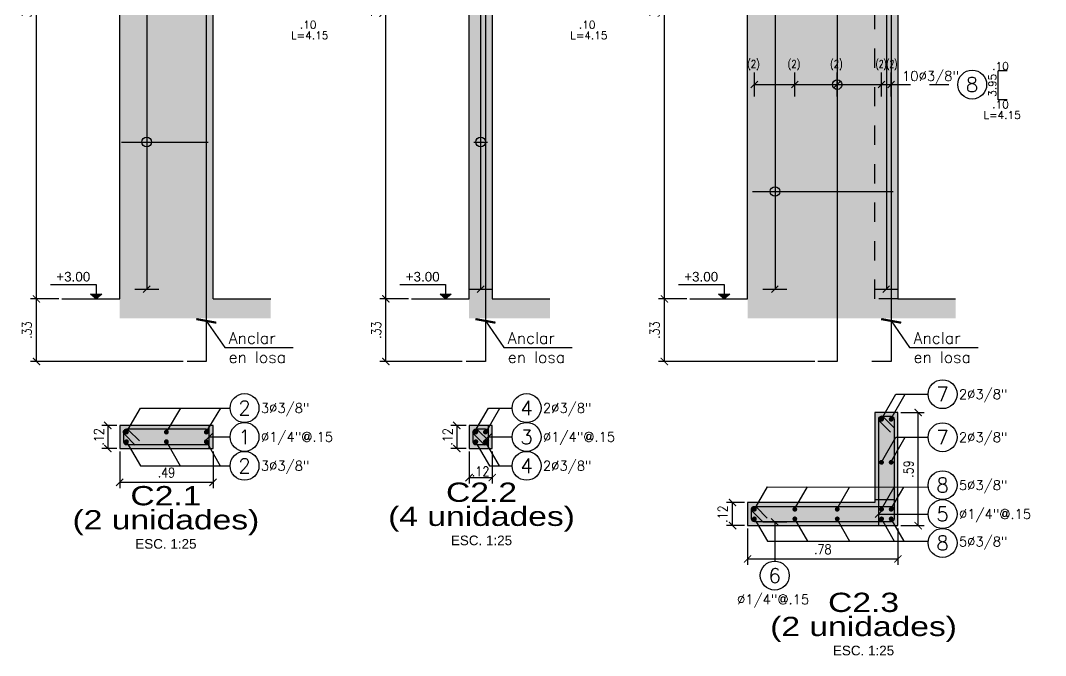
# Model space of a CAD drawing. Header units: millimetres. Extents: x -4.1 to 30.8, y -2.4 to 8.4.
# Drawn here: x 19.75 to 25.07, y 1.2 to 4.5 of the extents above; entities that cross this region are included whole.
import ezdxf
from ezdxf.enums import TextEntityAlignment as Align

# ---------------------------------------------------------------- set-up
doc = ezdxf.new("R2010")
doc.units = ezdxf.units.MM
doc.header["$LTSCALE"] = 0.05
doc.linetypes.add('DOT2', pattern=[3.175, 0, -3.175])
doc.linetypes.add('HIDDEN2', pattern=[4.762499999999999, 3.175, -1.5875])
for name, color, linetype in [('ACHURADO', 1, 'Continuous'), ('ACOTADO', 2, 'Continuous'), ('CANT_INVIS', 2, 'HIDDEN2'), ('CONT_CORTE', 4, 'Continuous'), ('TEXTO_REFUERZO', 3, 'Continuous'), ('TITULOS', 1, 'Continuous'), ('TXT_IND', 2, 'Continuous')]:
    doc.layers.add(name, color=color, linetype=linetype)
doc.styles.add('ACOTAMIENTOS', font='romans.shx', dxfattribs={"width": 0.85})
doc.styles.add('ARIAL', font='arial.ttf')
doc.styles.get("Standard").update_dxf_attribs({"font": 'romans.shx'})
doc.dimstyles.new('ACOTA_25', dxfattribs={"dimscale": 0.025, "dimtxt": 2, "dimasz": 1.5, "dimexe": 1.25, "dimexo": 0.625, "dimgap": 1, "dimtad": 1, "dimzin": 4, "dimdsep": 46, "dimtxsty": 'ACOTAMIENTOS', "dimblk1": 'ARCHTICK', "dimblk2": 'ARCHTICK', "dimsah": 1, "dimcen": 1.5, "dimclrd": 1, "dimclre": 1, "dimclrt": 256, "dimadec": 0, "dimazin": 0, "dimtfac": 1, "dimtofl": 0, "dimtmove": 2, "dimatfit": 3, "dimldrblk": 'ARCHTICK', "dimfxl": 0, "dimtolj": 1, "dimtzin": 0, "dimarcsym": 0})

# ---------------------------------------------------------------- blocks, each defined once
blk = doc.blocks.new('_ARCHTICK')
at = {"color": 0, "linetype": 'ByBlock', "const_width": 0.15}
blk.add_lwpolyline([(-0.5, -0.5), (0.5, 0.5)], dxfattribs=at)
blk = doc.blocks.new('*D18')
at = {"layer": 'ACOTADO', "color": 1, "lineweight": -2}
for p, q in [((22.06306443988548, 2.393130807237251), (21.98346341678612, 2.393130807237251)), ((22.01471341678612, 2.393130807237251), (22.01471341678612, 2.273130807237251)), ((22.06306443988548, 2.273130807237251), (21.98346341678612, 2.273130807237251))]:
    blk.add_line(p, q, dxfattribs=at)
at = {"layer": 'DEFPOINTS', "color": 0}
for p in [(22.07868943988548, 2.393130807237251), (22.01471341678612, 2.273130807237251), (22.07868943988548, 2.273130807237251)]:
    blk.add_point(p, dxfattribs=at)
at = {"layer": 'ACOTADO', "color": 1, "lineweight": -2, "xscale": 0.03750000000000001, "yscale": 0.03750000000000001, "zscale": 0.03750000000000001}
for p, rotation in [((22.01471341678612, 2.393130807237251), 90), ((22.01471341678612, 2.273130807237251), 270)]:
    blk.add_blockref('_ARCHTICK', p, dxfattribs=dict(at, rotation=rotation))
at = {"layer": 'ACOTADO', "insert": (21.96678133112557, 2.333130807237244), "char_height": 0.05, "attachment_point": 5, "rotation": 90, "style": 'ACOTAMIENTOS'}
blk.add_mtext('\\A1;.12', dxfattribs=at)
blk = doc.blocks.new('*D19')
at = {"layer": 'ACOTADO', "color": 1, "lineweight": -2}
for p, q in [((22.07868943988547, 2.25750580723725), (22.07868943988547, 2.090592473696759)), ((22.19868943988547, 2.25750580723725), (22.19868943988547, 2.090592473696759)), ((22.07868943988547, 2.121842473696759), (22.19868943988547, 2.121842473696759))]:
    blk.add_line(p, q, dxfattribs=at)
at = {"layer": 'DEFPOINTS', "color": 0}
for p in [(22.07868943988547, 2.27313080723725), (22.19868943988547, 2.27313080723725), (22.19868943988547, 2.121842473696759)]:
    blk.add_point(p, dxfattribs=at)
at = {"layer": 'ACOTADO', "color": 1, "lineweight": -2, "xscale": 0.03750000000000001, "yscale": 0.03750000000000001, "zscale": 0.03750000000000001, "rotation": 180}
blk.add_blockref('_ARCHTICK', (22.07868943988547, 2.121842473696759), dxfattribs=at)
at = {"layer": 'ACOTADO', "color": 1, "lineweight": -2, "xscale": 0.03750000000000001, "yscale": 0.03750000000000001, "zscale": 0.03750000000000001}
blk.add_blockref('_ARCHTICK', (22.19868943988547, 2.121842473696759), dxfattribs=at)
at = {"layer": 'ACOTADO', "insert": (22.13868943988547, 2.154264510753741), "char_height": 0.05, "attachment_point": 5, "style": 'ACOTAMIENTOS'}
blk.add_mtext('\\A1;.12', dxfattribs=at)
blk = doc.blocks.new('COTA25')
at = {"layer": 'TEXTO_REFUERZO', "color": 1}
blk.add_line((0, -0.06249999999999645), (0, 0.06250000000000355), dxfattribs=at)
at = {"layer": 'TEXTO_REFUERZO'}
blk.add_line((-0.01767766952966099, -0.01767766952966099), (0.01767766952966809, 0.01767766952966632), dxfattribs=at)
blk = doc.blocks.new('*D20')
at = {"layer": 'ACOTADO', "color": 1, "lineweight": -2}
for p, q in [((21.76306443988548, 6.099703507294925), (21.61471656270145, 6.099703507294925)), ((21.64596656270145, 3.049703507294923), (21.64596656270145, 6.099703507294925)), ((21.76306443988547, 3.049703507294923), (21.61471656270145, 3.049703507294923))]:
    blk.add_line(p, q, dxfattribs=at)
at = {"layer": 'DEFPOINTS', "color": 0}
for p in [(21.64596656270145, 6.099703507294925), (21.77868943988548, 6.099703507294925), (21.77868943988547, 3.049703507294923)]:
    blk.add_point(p, dxfattribs=at)
at = {"layer": 'ACOTADO', "color": 1, "lineweight": -2, "xscale": 0.03750000000000001, "yscale": 0.03750000000000001, "zscale": 0.03750000000000001}
for p, rotation in [((21.64596656270145, 6.099703507294925), 90), ((21.64596656270145, 3.049703507294923), 270)]:
    blk.add_blockref('_ARCHTICK', p, dxfattribs=dict(at, rotation=rotation))
at = {"layer": 'ACOTADO', "insert": (21.59596656270144, 4.574703507294918), "char_height": 0.05, "attachment_point": 5, "rotation": 90, "style": 'ACOTAMIENTOS'}
blk.add_mtext('\\A1;3.05', dxfattribs=at)
blk = doc.blocks.new('*D22')
at = {"layer": 'ACOTADO', "color": 1, "lineweight": -2}
for p, q in [((21.76306443988547, 3.049703507294923), (21.61471656270143, 3.049703507294923)), ((21.64596656270143, 2.724703507294922), (21.64596656270143, 3.049703507294923)), ((22.04306443988548, 2.724703507294922), (21.61471656270143, 2.724703507294922))]:
    blk.add_line(p, q, dxfattribs=at)
at = {"layer": 'DEFPOINTS', "color": 0}
for p in [(21.64596656270143, 3.049703507294923), (21.77868943988547, 3.049703507294923), (22.05868943988548, 2.724703507294922)]:
    blk.add_point(p, dxfattribs=at)
at = {"layer": 'ACOTADO', "color": 1, "lineweight": -2, "xscale": 0.03750000000000001, "yscale": 0.03750000000000001, "zscale": 0.03750000000000001}
for p, rotation in [((21.64596656270143, 3.049703507294923), 90), ((21.64596656270143, 2.724703507294922), 270)]:
    blk.add_blockref('_ARCHTICK', p, dxfattribs=dict(at, rotation=rotation))
at = {"layer": 'ACOTADO', "insert": (21.59596656270143, 2.887203507294916), "char_height": 0.05, "attachment_point": 5, "rotation": 90, "style": 'ACOTAMIENTOS'}
blk.add_mtext('\\A1;.33', dxfattribs=at)
blk = doc.blocks.new('Nivel-elev')
at = {"layer": 'TXT_IND'}
blk.add_hatch(color=1, dxfattribs=at).paths.add_polyline_path([(-0.05845671475543668, 0.05062499999996817), (0.05845671475555037, 0.05062499999996817), (5.684341886080801e-14, 0)])
for p, q in [((0, 0), (-0.05845671475549352, 0.05062500000008185)), ((-0.05845671475549352, 0.05062500000008185), (0.05845671475549352, 0.05062500000008185)), ((0.05845671475549352, 0.05062500000008185), (0, 0))]:
    blk.add_line(p, q, dxfattribs=at)
blk.add_lwpolyline([(-0.4759071544807512, 0.1506957128244721), (5.684341886080801e-14, 0.1506957128244721), (5.684341886080801e-14, 0.05062499999996817)], dxfattribs=at)
blk.add_attdef('+2.85', (-0.4759071544807512, 0.1706146896921155), '', height=0.0975, dxfattribs=at)
blk = doc.blocks.new('*D25')
at = {"layer": 'ACOTADO', "color": 1, "lineweight": -2}
for p, q in [((20.2473658264152, 2.393130807237292), (20.16967685251828, 2.393130807237292)), ((20.20092685251828, 2.393130807237292), (20.20092685251828, 2.273130807237293)), ((20.2473658264152, 2.273130807237293), (20.16967685251828, 2.273130807237293))]:
    blk.add_line(p, q, dxfattribs=at)
at = {"layer": 'DEFPOINTS', "color": 0}
for p in [(20.2629908264152, 2.393130807237292), (20.20092685251828, 2.273130807237293), (20.2629908264152, 2.273130807237293)]:
    blk.add_point(p, dxfattribs=at)
at = {"layer": 'ACOTADO', "color": 1, "lineweight": -2, "xscale": 0.03750000000000001, "yscale": 0.03750000000000001, "zscale": 0.03750000000000001}
for p, rotation in [((20.20092685251828, 2.393130807237292), 90), ((20.20092685251828, 2.273130807237293), 270)]:
    blk.add_blockref('_ARCHTICK', p, dxfattribs=dict(at, rotation=rotation))
at = {"layer": 'ACOTADO', "insert": (20.15471981744833, 2.333130807237286), "char_height": 0.05, "attachment_point": 5, "rotation": 90, "style": 'ACOTAMIENTOS'}
blk.add_mtext('\\A1;.12', dxfattribs=at)
blk = doc.blocks.new('*D26')
at = {"layer": 'ACOTADO', "color": 1, "lineweight": -2}
for p, q in [((20.26299082641519, 2.257505807237292), (20.26299082641519, 2.066417149013714)), ((20.74799082641509, 2.257505807237251), (20.74799082641509, 2.066417149013714)), ((20.26299082641519, 2.097667149013714), (20.74799082641509, 2.097667149013714))]:
    blk.add_line(p, q, dxfattribs=at)
at = {"layer": 'DEFPOINTS', "color": 0}
for p in [(20.26299082641519, 2.273130807237292), (20.74799082641509, 2.273130807237251), (20.74799082641509, 2.097667149013714)]:
    blk.add_point(p, dxfattribs=at)
at = {"layer": 'ACOTADO', "color": 1, "lineweight": -2, "xscale": 0.03750000000000001, "yscale": 0.03750000000000001, "zscale": 0.03750000000000001, "rotation": 180}
blk.add_blockref('_ARCHTICK', (20.26299082641519, 2.097667149013714), dxfattribs=at)
at = {"layer": 'ACOTADO', "color": 1, "lineweight": -2, "xscale": 0.03750000000000001, "yscale": 0.03750000000000001, "zscale": 0.03750000000000001}
blk.add_blockref('_ARCHTICK', (20.74799082641509, 2.097667149013714), dxfattribs=at)
at = {"layer": 'ACOTADO', "insert": (20.50549082641514, 2.147667149013714), "char_height": 0.05, "attachment_point": 5, "style": 'ACOTAMIENTOS'}
blk.add_mtext('\\A1;.49', dxfattribs=at)
blk = doc.blocks.new('*D27')
at = {"layer": 'ACOTADO', "color": 1, "lineweight": -2}
for p, q in [((19.9473658264152, 6.099703507294924), (19.79901794923119, 6.099703507294924)), ((19.83026794923119, 3.049703507294923), (19.83026794923119, 6.099703507294924)), ((19.9473658264152, 3.049703507294923), (19.79901794923119, 3.049703507294923))]:
    blk.add_line(p, q, dxfattribs=at)
at = {"layer": 'DEFPOINTS', "color": 0}
for p in [(19.83026794923119, 6.099703507294924), (19.9629908264152, 6.099703507294924), (19.9629908264152, 3.049703507294923)]:
    blk.add_point(p, dxfattribs=at)
at = {"layer": 'ACOTADO', "color": 1, "lineweight": -2, "xscale": 0.03750000000000001, "yscale": 0.03750000000000001, "zscale": 0.03750000000000001}
for p, rotation in [((19.83026794923119, 6.099703507294924), 90), ((19.83026794923119, 3.049703507294923), 270)]:
    blk.add_blockref('_ARCHTICK', p, dxfattribs=dict(at, rotation=rotation))
at = {"layer": 'ACOTADO', "insert": (19.78026794923118, 4.574703507294917), "char_height": 0.05, "attachment_point": 5, "rotation": 90, "style": 'ACOTAMIENTOS'}
blk.add_mtext('\\A1;3.05', dxfattribs=at)
blk = doc.blocks.new('*D29')
at = {"layer": 'ACOTADO', "color": 1, "lineweight": -2}
for p, q in [((19.9473658264152, 3.049703507294923), (19.79901794923118, 3.049703507294923)), ((19.83026794923118, 2.724703507294922), (19.83026794923118, 3.049703507294923)), ((20.59236582641511, 2.724703507294922), (19.79901794923118, 2.724703507294922))]:
    blk.add_line(p, q, dxfattribs=at)
at = {"layer": 'DEFPOINTS', "color": 0}
for p in [(19.83026794923118, 3.049703507294923), (19.9629908264152, 3.049703507294923), (20.60799082641511, 2.724703507294922)]:
    blk.add_point(p, dxfattribs=at)
at = {"layer": 'ACOTADO', "color": 1, "lineweight": -2, "xscale": 0.03750000000000001, "yscale": 0.03750000000000001, "zscale": 0.03750000000000001}
for p, rotation in [((19.83026794923118, 3.049703507294923), 90), ((19.83026794923118, 2.724703507294922), 270)]:
    blk.add_blockref('_ARCHTICK', p, dxfattribs=dict(at, rotation=rotation))
at = {"layer": 'ACOTADO', "insert": (19.78026794923118, 2.887203507294916), "char_height": 0.05, "attachment_point": 5, "rotation": 90, "style": 'ACOTAMIENTOS'}
blk.add_mtext('\\A1;.33', dxfattribs=at)
blk = doc.blocks.new('*D47')
at = {"layer": 'ACOTADO', "color": 1, "lineweight": -2}
for p, q in [((23.52611523455239, 1.856911961839855), (23.52611523455239, 1.668412697235112)), ((24.30711523455246, 1.856911961839855), (24.30711523455246, 1.668412697235112)), ((23.52611523455239, 1.699662697235112), (24.30711523455246, 1.699662697235112))]:
    blk.add_line(p, q, dxfattribs=at)
at = {"layer": 'DEFPOINTS', "color": 0}
for p in [(23.52611523455239, 1.872536961839855), (24.30711523455246, 1.872536961839855), (24.30711523455246, 1.699662697235112)]:
    blk.add_point(p, dxfattribs=at)
at = {"layer": 'ACOTADO', "color": 1, "lineweight": -2, "xscale": 0.03750000000000001, "yscale": 0.03750000000000001, "zscale": 0.03750000000000001, "rotation": 180}
blk.add_blockref('_ARCHTICK', (23.52611523455239, 1.699662697235112), dxfattribs=at)
at = {"layer": 'ACOTADO', "color": 1, "lineweight": -2, "xscale": 0.03750000000000001, "yscale": 0.03750000000000001, "zscale": 0.03750000000000001}
blk.add_blockref('_ARCHTICK', (24.30711523455246, 1.699662697235112), dxfattribs=at)
at = {"layer": 'ACOTADO', "insert": (23.91661523455242, 1.749662697235112), "char_height": 0.05, "attachment_point": 5, "style": 'ACOTAMIENTOS'}
blk.add_mtext('\\A1;.78', dxfattribs=at)
blk = doc.blocks.new('*D48')
at = {"layer": 'ACOTADO', "color": 1, "lineweight": -2}
for p, q in [((24.32274023455248, 2.460036961839835), (24.44371158213265, 2.460036961839835)), ((24.41246158213265, 1.872536961839856), (24.41246158213265, 2.460036961839835)), ((24.32274023455247, 1.872536961839856), (24.44371158213265, 1.872536961839856))]:
    blk.add_line(p, q, dxfattribs=at)
at = {"layer": 'DEFPOINTS', "color": 0}
for p in [(24.30711523455248, 2.460036961839835), (24.41246158213265, 2.460036961839835), (24.30711523455247, 1.872536961839856)]:
    blk.add_point(p, dxfattribs=at)
at = {"layer": 'ACOTADO', "color": 1, "lineweight": -2, "xscale": 0.03750000000000001, "yscale": 0.03750000000000001, "zscale": 0.03750000000000001}
for p, rotation in [((24.41246158213265, 2.460036961839835), 90), ((24.41246158213265, 1.872536961839856), 270)]:
    blk.add_blockref('_ARCHTICK', p, dxfattribs=dict(at, rotation=rotation))
at = {"layer": 'ACOTADO', "insert": (24.36246158213264, 2.166286961839838), "char_height": 0.05, "attachment_point": 5, "rotation": 90, "style": 'ACOTAMIENTOS'}
blk.add_mtext('\\A1;.59', dxfattribs=at)
blk = doc.blocks.new('*D49')
at = {"layer": 'ACOTADO', "color": 1, "lineweight": -2}
for p, q in [((23.5104902345524, 1.992536961839848), (23.41640331810958, 1.992536961839847)), ((23.44765331810958, 1.872536961839856), (23.44765331810958, 1.992536961839847)), ((23.5104902345524, 1.872536961839856), (23.41640331810958, 1.872536961839856))]:
    blk.add_line(p, q, dxfattribs=at)
at = {"layer": 'DEFPOINTS', "color": 0}
for p in [(23.44765331810958, 1.992536961839847), (23.5261152345524, 1.992536961839848), (23.5261152345524, 1.872536961839856)]:
    blk.add_point(p, dxfattribs=at)
at = {"layer": 'ACOTADO', "color": 1, "lineweight": -2, "xscale": 0.03750000000000001, "yscale": 0.03750000000000001, "zscale": 0.03750000000000001}
for p, rotation in [((23.44765331810958, 1.992536961839847), 90), ((23.44765331810958, 1.872536961839856), 270)]:
    blk.add_blockref('_ARCHTICK', p, dxfattribs=dict(at, rotation=rotation))
at = {"layer": 'ACOTADO', "insert": (23.39589523468004, 1.932536961839845), "char_height": 0.05, "attachment_point": 5, "rotation": 90, "style": 'ACOTAMIENTOS'}
blk.add_mtext('\\A1;.12', dxfattribs=at)
blk = doc.blocks.new('*D32')
at = {"layer": 'ACOTADO', "color": 1, "lineweight": -2}
for p, q in [((23.2104902345524, 6.099703507294925), (23.06214235736839, 6.099703507294925)), ((23.09339235736839, 3.049703507294923), (23.09339235736839, 6.099703507294925)), ((23.2104902345524, 3.049703507294923), (23.06214235736839, 3.049703507294923))]:
    blk.add_line(p, q, dxfattribs=at)
at = {"layer": 'DEFPOINTS', "color": 0}
for p in [(23.09339235736839, 6.099703507294925), (23.2261152345524, 6.099703507294925), (23.2261152345524, 3.049703507294923)]:
    blk.add_point(p, dxfattribs=at)
at = {"layer": 'ACOTADO', "color": 1, "lineweight": -2, "xscale": 0.03750000000000001, "yscale": 0.03750000000000001, "zscale": 0.03750000000000001}
for p, rotation in [((23.09339235736839, 6.099703507294925), 90), ((23.09339235736839, 3.049703507294923), 270)]:
    blk.add_blockref('_ARCHTICK', p, dxfattribs=dict(at, rotation=rotation))
at = {"layer": 'ACOTADO', "insert": (23.04339235736839, 4.574703507294916), "char_height": 0.05, "attachment_point": 5, "rotation": 90, "style": 'ACOTAMIENTOS'}
blk.add_mtext('\\A1;3.05', dxfattribs=at)
blk = doc.blocks.new('*D34')
at = {"layer": 'ACOTADO', "color": 1, "lineweight": -2}
for p, q in [((23.2104902345524, 3.049703507294923), (23.06214235736839, 3.049703507294923)), ((23.09339235736839, 2.724703507294941), (23.09339235736839, 3.049703507294923)), ((23.87615690121897, 2.724703507294941), (23.06214235736839, 2.724703507294941))]:
    blk.add_line(p, q, dxfattribs=at)
at = {"layer": 'DEFPOINTS', "color": 0}
for p in [(23.09339235736839, 3.049703507294923), (23.2261152345524, 3.049703507294923), (23.89178190121897, 2.724703507294941)]:
    blk.add_point(p, dxfattribs=at)
at = {"layer": 'ACOTADO', "color": 1, "lineweight": -2, "xscale": 0.03750000000000001, "yscale": 0.03750000000000001, "zscale": 0.03750000000000001}
for p, rotation in [((23.09339235736839, 3.049703507294923), 90), ((23.09339235736839, 2.724703507294941), 270)]:
    blk.add_blockref('_ARCHTICK', p, dxfattribs=dict(at, rotation=rotation))
at = {"layer": 'ACOTADO', "insert": (23.04339235736839, 2.887203507294925), "char_height": 0.05, "attachment_point": 5, "rotation": 90, "style": 'ACOTAMIENTOS'}
blk.add_mtext('\\A1;.33', dxfattribs=at)
blk = doc.blocks.new('Titulos')
at = {"layer": 'TITULOS', "color": 1, "style": 'ARIAL', "width": 1.25}
blk.add_attdef('TITULO_1', text='', height=0.2, dxfattribs=at).set_placement((0, 0.25), align=Align.MIDDLE_CENTER)
at = {"layer": 'TITULOS', "style": 'ARIAL', "width": 1.25}
blk.add_attdef('TITULO_2', text='', height=0.2, dxfattribs=at).set_placement((0, 0), align=Align.MIDDLE_CENTER)
at = {"layer": 'TITULOS', "color": 2, "width": 1.25}
for tag, p in [('ESCALA_1', (0, -0.2504596706107449)), ('ESCALA_2', (0, -0.4082515567579668))]:
    blk.add_attdef(tag, text='', height=0.1, dxfattribs=at).set_placement(p, align=Align.MIDDLE_CENTER)

msp = doc.modelspace()

# ---------------------------------------------------------------- hatches: boundary and pattern name
at = {"layer": 'ACHURADO'}
h = msp.add_hatch(color=254, dxfattribs=at)
h.dxf.hatch_style = 1
h.paths.add_polyline_path([(20.74799082641509, 5.749703507294922), (21.04799082641509, 5.749703507294922), (21.04799082641509, 5.916703507294923), (21.01799082641509, 5.920703507294922), (21.04799082641509, 5.924703507294921), (21.04799082641509, 6.099703507294922), (20.74799082641509, 6.099703507294922), (20.74799082641509, 6.699703507294923), (20.2629908264152, 6.699703507294922), (20.2629908264152, 2.949703507294921), (21.04799082641509, 2.949703507294921), (21.04799082641509, 3.049703507294922), (20.74799082641509, 3.049703507294922)])
h = msp.add_hatch(color=254, dxfattribs=at)
h.dxf.hatch_style = 1
h.paths.add_polyline_path([(22.49757459288247, 6.099703507294922), (22.19868943988547, 6.099703507294922), (22.19868943988547, 6.699703507294923), (22.07868943988547, 6.699703507294923), (22.07868943988547, 2.949703507294922), (22.49868943988547, 2.949703507294922), (22.49868943988547, 3.049703507294922), (22.19868943988547, 3.049703507294922), (22.19868943988546, 5.749703507294922), (22.49868943988546, 5.749703507294922), (22.49815749847191, 5.916703547878575), (22.46814490961664, 5.920607969756969), (22.49868943988547, 5.924779638309915), (22.49868943988547, 5.932627634887916), (22.49810653429603, 5.932703466711269)])
h = msp.add_hatch(color=254, dxfattribs=at)
h.dxf.hatch_style = 1
h.paths.add_polyline_path([(24.60711523455247, 6.099703507294922), (24.30711523455247, 6.099703507294922), (24.30711523455247, 6.699703507294923), (23.52611523455239, 6.699703507294923), (23.52611523455239, 2.949703507294921), (24.60711523455247, 2.949703507294921), (24.60711523455247, 3.049703507294922), (24.30711523455247, 3.049703507294921), (24.30711523455246, 5.749703507294922), (24.60711523455247, 5.749703507294922), (24.60711523455247, 5.916703507294922), (24.57711523455247, 5.920703507294922), (24.60711523455247, 5.924703507294922)])
h = msp.add_hatch(color=254, dxfattribs=at)
h.dxf.hatch_style = 1
h.paths.add_polyline_path([(24.30711523455247, 2.460036961839834), (24.18711523455247, 2.460036961839834), (24.18711523455247, 1.992536961839833), (23.52611523455239, 1.992536961839847), (23.52611523455239, 1.872536961839855), (24.30711523455246, 1.872536961839855)])
h = msp.add_hatch(color=254, dxfattribs=at)
h.dxf.hatch_style = 1
h.paths.add_polyline_path([(20.74799082641509, 2.393130807237251), (20.26299082641519, 2.39313080723725), (20.26299082641519, 2.27313080723725), (20.74799082641509, 2.273130807237251)])
h = msp.add_hatch(color=254, dxfattribs=at)
h.dxf.hatch_style = 1
h.paths.add_polyline_path([(22.19868943988547, 2.39313080723725), (22.07868943988547, 2.39313080723725), (22.07868943988547, 2.27313080723725), (22.19868943988547, 2.27313080723725)])

# ---------------------------------------------------------------- linework, layer by layer
at = {"layer": 'CANT_INVIS', "ltscale": 0.3}
msp.add_line((24.18711523455247, 2.007536961839832), (24.30711523455246, 2.00753696183983), dxfattribs=at)
msp.add_lwpolyline([(24.30711523455247, 3.049703507294922), (24.18711523455246, 3.049703507294922), (24.18711523455248, 6.099703507294922), (24.30711523455247, 6.099703507294921)], dxfattribs=at)
at = {"layer": 'CONT_CORTE'}
for p, q in [((20.2629908264152, 3.049703507294921), (20.2629908264152, 6.699703507294922)), ((22.07868943988547, 3.049703507294922), (22.07868943988547, 6.699703507294923)), ((23.52611523455239, 3.049703507294922), (23.52611523455239, 6.699703507294923)), ((22.19868943988546, 5.749703507294922), (22.19868943988547, 3.049703507294922)), ((24.30711523455246, 5.749703507294922), (24.30711523455247, 3.049703507294922)), ((20.74799082641509, 3.049703507294922), (21.04799082641509, 3.049703507294922)), ((22.19868943988546, 3.049703507294922), (22.49868943988547, 3.049703507294922)), ((24.30711523455246, 3.049703507294922), (24.60711523455247, 3.049703507294922))]:
    msp.add_line(p, q, dxfattribs=at)
msp.add_lwpolyline([(20.74799082641509, 3.049703507294922), (20.74799082641509, 5.749703507294922)], dxfattribs=at)
for points in [[(23.52611523455239, 1.872536961839855), (24.30711523455246, 1.872536961839855), (24.30711523455247, 2.460036961839834), (24.18711523455247, 2.460036961839834), (24.18711523455247, 1.992536961839833), (23.52611523455239, 1.992536961839847)], [(20.26299082641519, 2.27313080723725), (20.74799082641509, 2.273130807237251), (20.74799082641509, 2.393130807237251), (20.26299082641519, 2.39313080723725)], [(22.07868943988547, 2.27313080723725), (22.19868943988547, 2.27313080723725), (22.19868943988547, 2.39313080723725), (22.07868943988547, 2.39313080723725)]]:
    msp.add_lwpolyline(points, close=True, dxfattribs=at)
at = {"layer": 'TEXTO_REFUERZO', "color": 1}
for p, q in [((20.40346457704839, 5.69970350729492), (20.40346433476624, 3.099980383363116)), ((22.13868954458491, 5.69970350729492), (22.13868930230276, 3.099980383363116)), ((23.66847756786072, 5.69970350729492), (23.66847732557857, 3.099980383363116)), ((24.24711528541375, 5.69970350729492), (24.2471150431316, 3.099980383363116)), ((23.56611523454587, 4.162542699355535), (24.27211523455246, 4.162542699355533)), ((20.72799082641509, 2.333130807237251), (20.83682292621364, 2.333130807237251)), ((22.17868943988547, 2.333130807237249), (22.30252153968402, 2.333130807237251)), ((24.20711523455247, 1.93253696183985), (24.46430157983261, 1.932536961839851)), ((23.66683210587201, 1.892536961839855), (23.66683210587201, 1.688177243903827))]:
    msp.add_line(p, q, dxfattribs=at)
at = {"layer": 'TEXTO_REFUERZO', "color": 5, "linetype": 'Continuous'}
for p, q in [((20.2729908264152, 3.864143018727515), (20.72299082641509, 3.864143018727516)), ((22.10368943988547, 3.864143018727516), (22.17368943988546, 3.864143018727516)), ((23.55111523455239, 3.60735101631512), (24.28211523455246, 3.607351016315119))]:
    msp.add_line(p, q, dxfattribs=at)
at = {"layer": 'TEXTO_REFUERZO', "color": 5}
for points in [[(20.61299082641509, 6.674703507294923), (20.71299082641509, 6.674703507294923), (20.71299082641509, 2.724703507294922), (20.61299082641509, 2.724703507294922)], [(22.09368943988548, 6.674703507294923), (22.16368943988548, 6.674703507294923), (22.16368943988548, 2.724703507294922), (22.06368943988548, 2.724703507294922)], [(23.89178190121897, 6.674703507294941), (23.99178190121897, 6.674703507294941), (23.99178190121897, 2.72470350729494), (23.89178190121897, 2.72470350729494)], [(24.17211523455245, 6.074703507294942), (24.27211523455246, 6.074703507294942), (24.27211523455246, 2.72470350729494), (24.17211523455245, 2.72470350729494)]]:
    msp.add_lwpolyline(points, dxfattribs=at)
at = {"layer": 'TEXTO_REFUERZO', "color": 5, "linetype": 'Continuous'}
for points in [[(24.87516953128581, 4.083787651033429), (24.82800315065986, 4.083787651033429), (24.82800315065986, 4.233787651033435), (24.82800315065986, 4.233787651033435)], [(24.87516953128581, 4.233787651033435), (24.82800315065986, 4.233787651033435)]]:
    msp.add_lwpolyline(points, dxfattribs=at)
at = {"layer": 'TEXTO_REFUERZO', "color": 1}
for points in [[(24.22211523455247, 2.425036961839845), (24.29711523455247, 2.55494077240751), (24.46497123609604, 2.55494077240751)], [(24.27060298824437, 2.425036961839845), (24.34560298824438, 2.554940772407512)], [(20.29314142260417, 2.348316576704033), (20.37097645489312, 2.483130807237251), (20.83682292621364, 2.483130807237251)], [(20.50549082641514, 2.35813080723725), (20.58030561613347, 2.483130807237248)], [(20.71299082641509, 2.358130807237254), (20.78780561613341, 2.483130807237251)], [(22.10368943988548, 2.353226996669586), (22.17868943988548, 2.483130807237251), (22.30252153968402, 2.483130807237251)], [(22.17217719357738, 2.368130807237246), (22.23857247453419, 2.483130807237251)], [(20.2953663501108, 2.313034617804916), (20.37036635011081, 2.183130807237251), (20.83682292621364, 2.183130807237251)], [(20.51128657579756, 2.298130807237253), (20.57768185675437, 2.183130807237248)], [(20.7187865757975, 2.298130807237256), (20.78518185675431, 2.183130807237251)], [(22.10893159809511, 2.313034617804916), (22.18393159809511, 2.183130807237251), (22.30252153968402, 2.183130807237251)], [(22.16217719357742, 2.308130807237244), (22.23434597722613, 2.18313080723725)], [(24.2221152345525, 2.201286961839799), (24.2971152345525, 2.331190772407464), (24.46430157983265, 2.331190772407464)], [(24.27060298824438, 2.201286961839799), (24.34560298824438, 2.331190772407466)], [(23.55872485024459, 1.951762140382816), (23.62887705880961, 2.073269329880594), (24.46497014902507, 2.072545045402077)], [(23.77022162779749, 1.95753696183983), (23.83692334143932, 2.073067718819384)], [(23.98979830673183, 1.95753696183983), (24.05638286573882, 2.072864801039497)], [(24.22103371377322, 1.957536961839836), (24.28750023313478, 2.072660350376314)], [(24.27060298824438, 1.957536961839836), (24.33703238907866, 2.072596059201166)], [(23.55872485024459, 1.913311783296928), (23.62887705880961, 1.79180459379915), (24.46497014902507, 1.792528878277666)], [(23.77022162779749, 1.907536961839901), (23.83692334143932, 1.792006204860346)], [(23.98979830673183, 1.907536961839901), (24.05638286573882, 1.792209122640234)], [(24.22103371377321, 1.907536961839901), (24.28750023313476, 1.792413573303424)], [(24.27060298824438, 1.907536961839895), (24.33703238907867, 1.792477864478565)]]:
    msp.add_lwpolyline(points, dxfattribs=at)
at = {"layer": 'TEXTO_REFUERZO', "color": 5}
for points in [[(24.28929037876518, 2.379075021062711), (24.23272183627026, 2.435643563557633, 1.000000000000046), (24.21150863283466, 2.41443036012204), (24.26807717532959, 2.357861817627117)], [(20.34395276719232, 2.290955663024561), (20.2873842246974, 2.347524205519489, -1.000000000000046), (20.30859742813299, 2.368737408955084), (20.36516597062792, 2.312168866460158)], [(22.15965138066259, 2.290955663024528), (22.10308283816767, 2.347524205519456, -1.000000000000046), (22.12429604160326, 2.368737408955051), (22.18086458409818, 2.312168866460125)], [(23.60707717532952, 1.890361817627129), (23.5505086328346, 1.946930360122056, -1.000000000000046), (23.57172183627019, 1.968143563557651), (23.62829037876511, 1.911575021062726)]]:
    msp.add_lwpolyline(points, format="xyb", dxfattribs=at)
for points in [[(24.22211523455247, 2.440036961839834), (24.27211523455246, 2.440036961839834, -0.414213562373095), (24.28711523455246, 2.425036961839834), (24.28711523455246, 1.907536961839855, -0.414213562373095), (24.27211523455246, 1.892536961839855), (24.22211523455247, 1.892536961839855, -0.414213562373095), (24.20711523455247, 1.907536961839855), (24.20711523455247, 2.425036961839834, -0.414213562373095)], [(20.72799082641509, 2.308130807237252), (20.72799082641509, 2.358130807237278, 0.4142135623730863), (20.71299082641509, 2.373130807237278), (20.29799082641519, 2.37313080723729, 0.4142135623731037), (20.28299082641519, 2.35813080723729), (20.28299082641519, 2.308130807237264, 0.4142135623730862), (20.29799082641519, 2.293130807237264), (20.71299082641509, 2.293130807237252, 0.4142135623731039)], [(22.11368943988547, 2.29313080723725), (22.16368943988547, 2.29313080723725, 0.414213562373095), (22.17868943988547, 2.30813080723725), (22.17868943988547, 2.35813080723725, 0.414213562373095), (22.16368943988547, 2.37313080723725), (22.11368943988547, 2.37313080723725, 0.414213562373095), (22.09868943988547, 2.35813080723725), (22.09868943988547, 2.30813080723725, 0.414213562373095)], [(24.27211523455246, 1.892536961839855), (23.56111523455239, 1.892536961839855, -0.414213562373095), (23.54611523455239, 1.907536961839855), (23.54611523455239, 1.957536961839847, -0.414213562373095), (23.56111523455239, 1.972536961839847), (24.27211523455246, 1.972536961839847, -0.414213562373095), (24.28711523455246, 1.957536961839847), (24.28711523455246, 1.907536961839855, -0.414213562373095)]]:
    msp.add_lwpolyline(points, format="xyb", close=True, dxfattribs=at)
at = {"layer": 'TEXTO_REFUERZO', "color": 1, "const_width": 0.0125}
for points in [[(24.22211523455247, 2.431286961839838, -1), (24.22211523455247, 2.418786961839835, -1)], [(24.27211523455246, 2.431286961839838, 1), (24.27211523455246, 2.418786961839835, 1)], [(20.2917408264152, 2.358130807237286, 1), (20.3042408264152, 2.358130807237286, 1)], [(20.51174082641515, 2.35813080723725, -1), (20.49924082641514, 2.35813080723725, -1)], [(20.71924082641509, 2.358130807237254, -1), (20.70674082641509, 2.358130807237254, -1)], [(22.10743943988546, 2.358130807237249, 1), (22.11993943988547, 2.358130807237249, 1)], [(22.16993943988547, 2.358130807237253, -1), (22.15743943988547, 2.358130807237253, -1)], [(20.2917408264152, 2.308130807237281, -1), (20.3042408264152, 2.308130807237281, -1)], [(20.51174082641515, 2.308130807237245, 1), (20.49924082641514, 2.308130807237245, 1)], [(20.71924082641509, 2.308130807237248, 1), (20.70674082641509, 2.308130807237248, 1)], [(22.10743943988546, 2.308130807237248, -1), (22.11993943988547, 2.308130807237248, -1)], [(22.16993943988547, 2.308130807237248, 1), (22.15743943988547, 2.308130807237248, 1)], [(24.22211523455249, 2.207536961839807, -1), (24.22211523455249, 2.195036961839804, -1)], [(24.27211523455245, 2.207536961839807, 1), (24.27211523455245, 2.195036961839804, 1)], [(23.56111523455239, 1.963786961839851, -1), (23.56111523455239, 1.951286961839848, -1)], [(23.5611152345524, 1.901286961839857, 1), (23.5611152345524, 1.91378696183986, 1)], [(23.77144856788545, 1.963786961839838, -1), (23.77144856788545, 1.951286961839835, -1)], [(23.77144856788545, 1.901286961839857, 1), (23.77144856788545, 1.91378696183986, 1)], [(23.99178190121897, 1.963786961839838, -1), (23.99178190121897, 1.951286961839835, -1)], [(23.99178190121897, 1.901286961839857, 1), (23.99178190121897, 1.91378696183986, 1)], [(24.22211523455249, 1.963786961839844, -1), (24.22211523455249, 1.951286961839841, -1)], [(24.22211523455247, 1.901286961839857, 1), (24.22211523455247, 1.91378696183986, 1)], [(24.27211523455245, 1.963786961839844, 1), (24.27211523455245, 1.951286961839841, 1)], [(24.27211523455246, 1.901286961839851, -1), (24.27211523455246, 1.913786961839854, -1)]]:
    msp.add_lwpolyline(points, format="xyb", close=True, dxfattribs=at)
at = {"layer": 'TEXTO_REFUERZO', "color": 3}
for centre in [(24.69321481056684, 4.162542699355551), (24.53930157983263, 2.55494077240751), (20.91182292621364, 2.483130807237251), (22.37752153968402, 2.483130807237251), (20.91182292621364, 2.333130807237251), (22.37752153968402, 2.333130807237251), (24.53930157983265, 2.331190772407464), (20.91182292621364, 2.183130807237251), (22.37752153968402, 2.183130807237251), (24.53930157983264, 2.082536961839851), (24.53930157983261, 1.932536961839851), (24.53930157983264, 1.782536961839851), (23.66683210587201, 1.613177243903827)]:
    msp.add_circle(centre, 0.075, dxfattribs=at)
at = {"layer": 'TEXTO_REFUERZO', "color": 1}
for centre in [(23.99178190122548, 4.162542699362047), (20.40346450152828, 3.864143018727515), (22.13868946906481, 3.864143018727515), (23.66847749234062, 3.607351016315119)]:
    msp.add_circle(centre, 0.025, dxfattribs=at)
at = {"layer": 'TEXTO_REFUERZO', "color": 3, "linetype": 'DOT2', "ltscale": 0.2, "start_tangent": (1, 0), "end_tangent": (1, 0)}
msp.add_spline([(24.27211523455245, 4.162542699355551), (24.61821481056684, 4.162542699355551)], degree=3, dxfattribs=at)
at = {"layer": 'TXT_IND'}
for p, q in [((19.96299082641519, 3.049703507294921), (20.2629908264152, 3.049703507294921)), ((21.77868943988546, 3.049703507294922), (22.07868943988547, 3.049703507294922)), ((23.22611523455239, 3.049703507294922), (23.52611523455239, 3.049703507294922))]:
    msp.add_line(p, q, dxfattribs=at)

# ---------------------------------------------------------------- block references
at = {"xscale": -1, "rotation": 270}
for p in [(20.40346435508952, 3.099980403686395), (22.13868932262604, 3.099980403686395), (23.66791993384736, 3.099980403686395), (24.24655755585476, 3.099980403686394)]:
    msp.add_blockref('COTA25', p, dxfattribs=at)
at = {"layer": 'TEXTO_REFUERZO', "color": 1, "linetype": 'Continuous'}
for p in [(23.5611152345524, 4.162542699355532), (23.77144856788545, 4.162542699355532), (23.99178190121897, 4.162542699355532), (24.22211523455247, 4.162542699355532), (24.27211523454594, 4.162542699355534)]:
    msp.add_blockref('COTA25', p, dxfattribs=at)
at = {"layer": 'TEXTO_REFUERZO', "color": 5}
for p in [(20.72799082641509, 2.333130807237252), (22.17868943988547, 2.33313080723725), (24.20711523455247, 1.932536961839851)]:
    msp.add_blockref('COTA25', p, dxfattribs=at)
at = {"layer": 'TEXTO_REFUERZO', "color": 5, "rotation": 270}
msp.add_blockref('COTA25', (23.66683210587201, 1.892536961839855), dxfattribs=at)
at = {"layer": 'TITULOS'}
ref = msp.add_blockref('Titulos', (20.50307906178764, 1.902963451656594), dxfattribs=dict(at, xscale=0.5, yscale=0.5, zscale=0.5))
ref.add_attrib('TITULO_1', 'C2.1', dxfattribs={"color": 1, "height": 0.1, "style": 'ARIAL', "width": 1.25}).set_placement((20.50307906178764, 2.027963451656594), align=Align.MIDDLE_CENTER)
ref.add_attrib('TITULO_2', '(2 unidades)', dxfattribs={"height": 0.1, "style": 'ARIAL', "width": 1.25}).set_placement((20.50307906178764, 1.902963451656594), align=Align.MIDDLE_CENTER)
ref.add_attrib('ESCALA_1', 'ESC. 1:25', dxfattribs={"color": 2, "height": 0.05, "style": 'ARIAL'}).set_placement((20.50307906178764, 1.777733616351218), align=Align.MIDDLE_CENTER)
ref = msp.add_blockref('Titulos', (22.14325588129036, 1.921008386965643), dxfattribs=dict(at, xscale=0.5, yscale=0.5, zscale=0.5))
ref.add_attrib('TITULO_1', 'C2.2', dxfattribs={"color": 1, "height": 0.1, "style": 'ARIAL', "width": 1.25}).set_placement((22.14325588129036, 2.046008386965643), align=Align.MIDDLE_CENTER)
ref.add_attrib('TITULO_2', '(4 unidades)', dxfattribs={"height": 0.1, "style": 'ARIAL', "width": 1.25}).set_placement((22.14325588129036, 1.921008386965643), align=Align.MIDDLE_CENTER)
ref.add_attrib('ESCALA_1', 'ESC. 1:25', dxfattribs={"color": 2, "height": 0.05, "style": 'ARIAL'}).set_placement((22.14325588129036, 1.795778551660267), align=Align.MIDDLE_CENTER)
ref = msp.add_blockref('Titulos', (24.1285604590936, 1.349169362186089), dxfattribs=dict(at, xscale=0.5, yscale=0.5, zscale=0.5))
ref.add_attrib('TITULO_1', 'C2.3', dxfattribs={"color": 1, "height": 0.1, "style": 'ARIAL', "width": 1.25}).set_placement((24.1285604590936, 1.474169362186089), align=Align.MIDDLE_CENTER)
ref.add_attrib('TITULO_2', '(2 unidades)', dxfattribs={"height": 0.1, "style": 'ARIAL', "width": 1.25}).set_placement((24.1285604590936, 1.349169362186089), align=Align.MIDDLE_CENTER)
ref.add_attrib('ESCALA_1', 'ESC. 1:25', dxfattribs={"color": 2, "height": 0.05, "style": 'ARIAL'}).set_placement((24.1285604590936, 1.223939526880713), align=Align.MIDDLE_CENTER)
at = {"layer": 'TXT_IND'}
ref = msp.add_blockref('Nivel-elev', (20.14108487093328, 3.049703507294921), dxfattribs=dict(at, xscale=0.5, yscale=0.5, zscale=0.5))
ref.add_attrib('+2.85', '+3.00', dxfattribs={"height": 0.05, "style": 'ARIAL'}).set_placement((20.02176701819307, 3.125051363707157), align=Align.BOTTOM_CENTER)
ref = msp.add_blockref('Nivel-elev', (21.95678348440356, 3.049703507294922), dxfattribs=dict(at, xscale=0.5, yscale=0.5, zscale=0.5))
ref.add_attrib('+2.85', '+3.00', dxfattribs={"height": 0.05, "style": 'ARIAL'}).set_placement((21.83746563166335, 3.125051363707158), align=Align.BOTTOM_CENTER)
ref = msp.add_blockref('Nivel-elev', (23.40420927907048, 3.049703507294922), dxfattribs=dict(at, xscale=0.5, yscale=0.5, zscale=0.5))
ref.add_attrib('+2.85', '+3.00', dxfattribs={"height": 0.05, "style": 'ARIAL'}).set_placement((23.28489142633027, 3.125051363707158), align=Align.BOTTOM_CENTER)

# ---------------------------------------------------------------- texts
at = {"layer": 'TEXTO_REFUERZO', "color": 2, "linetype": 'Continuous'}
for s, p in [('.10', (21.24200977435156, 4.472969839431958)), ('.10', (22.69270838782194, 4.472969839431958)), ('L=4.15', (21.25017934515281, 4.417734919191421)), ('L=4.15', (22.70087795862318, 4.417734919191421)), ('.10', (24.84032768662036, 4.258325823351487)), ('.10', (24.84032768662036, 4.059249478715376)), ('L=4.15', (24.8484972574216, 4.004014558474839))]:
    msp.add_text(s, height=0.04, dxfattribs=at).set_placement(p, align=Align.MIDDLE_CENTER)
for width, p in [(0.8, (23.58962894803215, 4.238009174652545)), (0.8, (23.79996228136521, 4.238009174652545)), (0.8, (24.02029561469872, 4.238009174652545)), (0.7, (24.24897532681431, 4.238009174652545)), (0.7, (24.30446345282724, 4.238009174652547))]:
    msp.add_text('(2)', height=0.04, dxfattribs=dict(at, width=width)).set_placement(p, align=Align.BOTTOM_RIGHT)
at = {"layer": 'TEXTO_REFUERZO', "color": 2}
for s, p in [('10%%C3/8"', (24.32887266558347, 4.207036727456416)), ('2%%C3/8"', (24.62430157983264, 2.55494077240751)), ('3%%C3/8"', (20.99682292621365, 2.483130807237251)), ('2%%C3/8"', (22.46252153968403, 2.483130807237251)), ('%%C1/4"@.15', (20.99682292621365, 2.333130807237251)), ('%%C1/4"@.15', (22.46252153968403, 2.333130807237251)), ('2%%C3/8"', (24.62430157983266, 2.331190772407464)), ('3%%C3/8"', (20.99682292621365, 2.183130807237251)), ('2%%C3/8"', (22.46252153968403, 2.183130807237251)), ('5%%C3/8"', (24.62430157983264, 2.082536961839851)), ('%%C1/4"@.15', (24.62430157983262, 1.932536961839851)), ('5%%C3/8"', (24.62430157983264, 1.789679818982708)), ('%%C1/4"@.15', (23.47110973952897, 1.489407765221248))]:
    msp.add_text(s, height=0.05, dxfattribs=at).set_placement(p, align=Align.MIDDLE_LEFT)
at = {"layer": 'TEXTO_REFUERZO', "color": 2, "linetype": 'Continuous'}
msp.add_text('3.95', height=0.04, rotation=90, dxfattribs=at).set_placement((24.79773022104076, 4.158787651033432), align=Align.MIDDLE_CENTER)
at = {"layer": 'TEXTO_REFUERZO', "color": 3}
for s, p in [('8', (24.69224906438401, 4.162542699355551)), ('7', (24.53930157983263, 2.55494077240751)), ('2', (20.91182292621364, 2.483130807237251)), ('4', (22.37752153968402, 2.483130807237251)), ('1', (20.91182292621364, 2.333130807237251)), ('3', (22.37752153968402, 2.333130807237251)), ('7', (24.53930157983265, 2.331190772407464)), ('2', (20.91182292621364, 2.183130807237251)), ('4', (22.37752153968402, 2.183130807237251)), ('8', (24.53930157983264, 2.082536961839851)), ('5', (24.53930157983261, 1.932536961839851)), ('8', (24.53930157983264, 1.782536961839851)), ('6', (23.66683210587201, 1.613177243903827))]:
    msp.add_text(s, height=0.075, dxfattribs=at).set_placement(p, align=Align.MIDDLE_CENTER)
at = {"layer": 'TXT_IND', "color": 4, "char_height": 0.06, "attachment_point": 4}
for insert in [(20.8292006613626, 2.79707006901541), (22.27989927483298, 2.79707006901541), (24.38832506949998, 2.79707006901541)]:
    msp.add_mtext('Anclar \\Pen losa', dxfattribs=dict(at, insert=insert))

# ---------------------------------------------------------------- dimensions: what is measured, and where the dimension line sits
at = {"layer": 'ACOTADO'}
for base, p1, p2, picture, middle in [((19.83026794923119, 6.099703507294924), (19.96299082641519, 3.049703507294921), (19.96299082641519, 6.099703507294921), '*D27', (19.78026794923118, 4.574703507294917)), ((21.64596656270145, 6.099703507294925), (21.77868943988546, 3.049703507294922), (21.77868943988547, 6.099703507294922), '*D20', (21.59596656270144, 4.574703507294918)), ((23.09339235736839, 6.099703507294925), (23.22611523455239, 3.049703507294922), (23.22611523455239, 6.099703507294922), '*D32', (23.04339235736839, 4.574703507294916)), ((19.83026794923118, 3.049703507294923), (20.6079908264151, 2.724703507294922), (19.96299082641519, 3.049703507294921), '*D29', (19.78026794923118, 2.887203507294916)), ((21.64596656270143, 3.049703507294923), (22.05868943988548, 2.724703507294922), (21.77868943988546, 3.049703507294922), '*D22', (21.59596656270143, 2.887203507294916)), ((23.09339235736839, 3.049703507294923), (23.89178190121897, 2.72470350729494), (23.22611523455239, 3.049703507294922), '*D34', (23.04339235736839, 2.887203507294925)), ((24.41246158213265, 2.460036961839835), (24.30711523455246, 1.872536961839855), (24.30711523455247, 2.460036961839834), '*D48', (24.36246158213264, 2.166286961839838))]:
    dim = msp.add_linear_dim(base=base, p1=p1, p2=p2, angle=90, dimstyle='ACOTA_25', dxfattribs=at)
    dim.commit()
    dim.dimension.update_dxf_attribs({"geometry": picture, "text_midpoint": middle})
for base, p1, p2, picture, middle in [((20.20092685251828, 2.273130807237293), (20.26299082641519, 2.393130807237291), (20.26299082641519, 2.273130807237292), '*D25', (20.15471981744833, 2.333130807237286)), ((22.01471341678612, 2.273130807237251), (22.07868943988547, 2.39313080723725), (22.07868943988547, 2.27313080723725), '*D18', (21.96678133112557, 2.333130807237244)), ((23.44765331810958, 1.992536961839847), (23.52611523455239, 1.872536961839855), (23.52611523455239, 1.992536961839847), '*D49', (23.39589523468004, 1.932536961839845))]:
    dim = msp.add_linear_dim(base=base, p1=p1, p2=p2, angle=90, dimstyle='ACOTA_25', dxfattribs=at)
    dim.commit()
    dim.dimension.update_dxf_attribs({"geometry": picture, "text_midpoint": middle, "dimtype": 160})
for base, p1, p2, picture, middle in [((20.74799082641509, 2.097667149013714), (20.26299082641519, 2.273130807237292), (20.74799082641509, 2.273130807237251), '*D26', (20.50549082641514, 2.147667149013714)), ((24.30711523455246, 1.699662697235112), (23.52611523455239, 1.872536961839855), (24.30711523455246, 1.872536961839855), '*D47', (23.91661523455242, 1.749662697235112))]:
    dim = msp.add_linear_dim(base=base, p1=p1, p2=p2, dimstyle='ACOTA_25', dxfattribs=at)
    dim.commit()
    dim.dimension.update_dxf_attribs({"geometry": picture, "text_midpoint": middle})
dim = msp.add_linear_dim(base=(22.19868943988547, 2.121842473696759), p1=(22.07868943988547, 2.27313080723725), p2=(22.19868943988547, 2.27313080723725), dimstyle='ACOTA_25', dxfattribs=at)
dim.commit()
dim.dimension.update_dxf_attribs({"geometry": '*D19', "text_midpoint": (22.13868943988547, 2.154264510753741), "dimtype": 160})

# ---------------------------------------------------------------- leaders
at = {"layer": 'TXT_IND', "annotation_type": 0, "has_hookline": 1, "hookline_direction": 0, "text_width": 0.3257142857142858}
for points in [[(20.71299082641509, 2.935550103819821), (20.80900355111142, 2.79707006901541), (21.16425323804832, 2.79707006901541)], [(22.16368943988548, 2.935550103819821), (22.2597021645818, 2.79707006901541), (22.6149518515187, 2.79707006901541)], [(24.27211523455246, 2.935550103819821), (24.3681279592488, 2.79707006901541), (24.7233776461857, 2.79707006901541)]]:
    msp.add_leader(points, dimstyle='ACOTA_25', override={"dimasz": 3, "dimgap": 1, "dimtad": 0}, dxfattribs=at)

doc.saveas('drawing.dxf')
